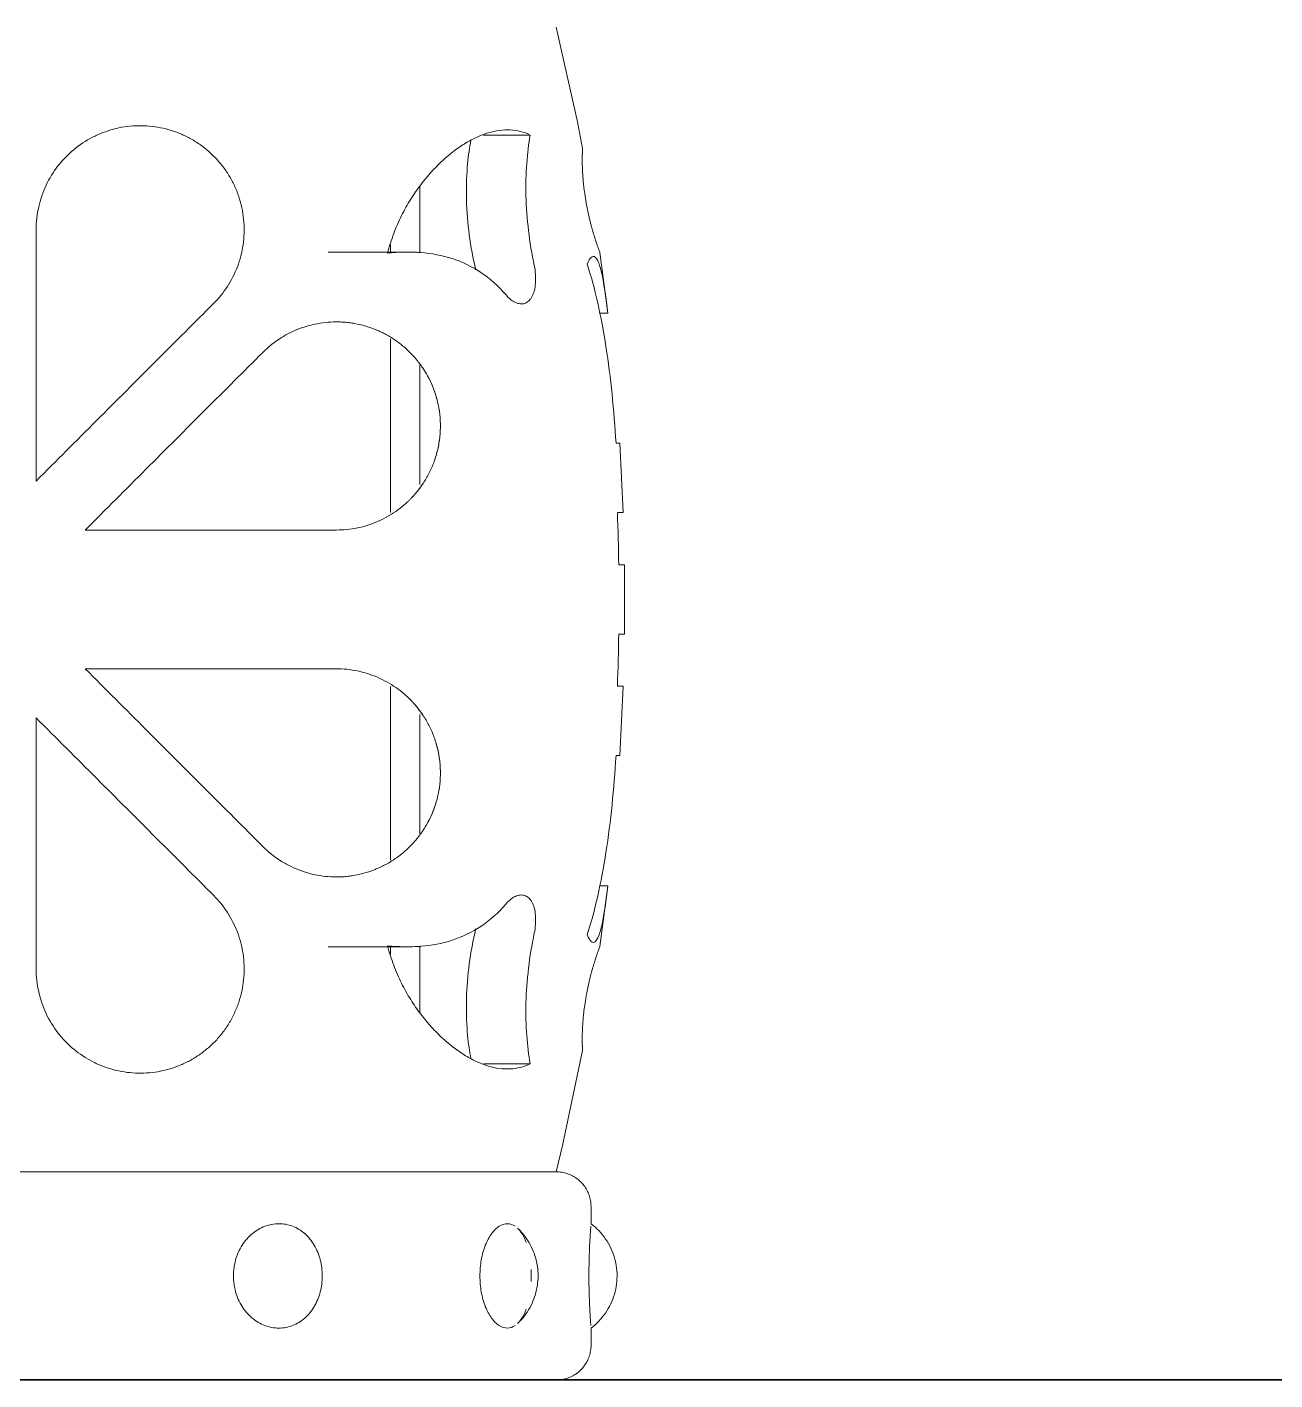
# Model space of a CAD drawing. Header units: inches. Extents: x -657 to 218, y -22 to 381.
# Drawn here: x -525.46 to -511.3, y 120 to 135.35 of the extents above; entities that cross this region are included whole.
import ezdxf

# ---------------------------------------------------------------- set-up
doc = ezdxf.new("R2010")
doc.units = ezdxf.units.IN
doc.header["$MEASUREMENT"] = 0
for name, color, linetype, lineweight in [('A-FLOR', 192, 'Continuous', 9), ('A-FLOR-HRAL', 11, 'Continuous', 9), ('A-WALL', 113, 'Continuous', 9), ('I-FURN', 30, 'Continuous', 9)]:
    doc.layers.add(name, color=color, linetype=linetype, lineweight=lineweight)

# ---------------------------------------------------------------- blocks, each defined once
blk = doc.blocks.new('Blocks_Garden Porcelain Stool_F01893EN - Beige-V5-Section 2')
at = {"layer": 'I-FURN'}
for p, q in [((-520.28, 134.129), (-519.749, 134.129)), ((-521.141, 132.801), (-522.044, 132.801)), ((-521.141, 132.801), (-521.367, 132.801)), ((-518.959, 132.795), (-518.869, 132.109)), ((-518.869, 132.109), (-518.961, 132.109)), ((-518.775, 130.63), (-518.733, 130.63)), ((-518.744, 130.63), (-518.733, 130.63)), ((-518.733, 130.63), (-518.694, 129.843)), ((-518.694, 129.843), (-518.759, 129.843)), ((-518.694, 129.843), (-518.71, 129.843)), ((-524.801, 129.646), (-521.95, 129.646)), ((-518.744, 129.252), (-518.679, 129.252)), ((-518.695, 129.252), (-518.679, 129.252)), ((-518.679, 129.252), (-518.679, 128.465)), ((-518.679, 128.465), (-518.744, 128.465)), ((-518.679, 128.465), (-518.695, 128.465)), ((-521.95, 128.071), (-524.801, 128.071)), ((-518.759, 127.874), (-518.694, 127.874)), ((-518.694, 127.874), (-518.733, 127.087)), ((-518.71, 127.874), (-518.694, 127.874)), ((-518.733, 127.087), (-518.775, 127.087)), ((-518.733, 127.087), (-518.744, 127.087)), ((-518.869, 125.608), (-518.961, 125.608)), ((-518.869, 125.608), (-518.959, 124.921)), ((-522.044, 124.916), (-521.141, 124.916)), ((-521.367, 124.916), (-521.141, 124.916)), ((-520.28, 123.588), (-519.749, 123.588)), ((-532.839, 122.362), (-519.453, 122.362)), ((-519.059, 121.773), (-519.059, 121.969)), ((-519.059, 120.394), (-519.059, 120.589))]:
    blk.add_line(p, q, dxfattribs=at)
at = {"layer": 'I-FURN', "flags": 128}
for points in [[(-519.453, 135.354), (-519.214, 134.278), (-519.156, 133.976)], [(-519.156, 123.74), (-519.382, 122.661), (-519.453, 122.362)], [(-519.453, 122.362), (-519.458, 122.362), (-519.474, 122.362), (-519.501, 122.362), (-519.538, 122.362), (-519.586, 122.362), (-519.645, 122.362), (-519.713, 122.362), (-519.793, 122.362), (-519.882, 122.362), (-519.981, 122.362), (-520.09, 122.362), (-520.209, 122.362), (-520.337, 122.362), (-520.475, 122.362), (-520.622, 122.362), (-520.777, 122.362), (-520.941, 122.362), (-521.114, 122.362), (-521.294, 122.362), (-521.483, 122.362), (-521.678, 122.362), (-521.881, 122.362), (-522.091, 122.362), (-522.307, 122.362), (-522.529, 122.362), (-522.758, 122.362), (-522.991, 122.362), (-523.23, 122.362), (-523.473, 122.362), (-523.72, 122.362), (-523.972, 122.362), (-524.227, 122.362), (-524.485, 122.362), (-524.745, 122.362), (-525.008, 122.362), (-525.273, 122.362), (-525.539, 122.362)], [(-519.616, 122.362), (-519.563, 122.362), (-519.52, 122.362), (-519.487, 122.362), (-519.465, 122.362), (-519.454, 122.362), (-519.453, 122.362)], [(-519.453, 122.362), (-519.437, 122.362), (-519.421, 122.361), (-519.406, 122.359), (-519.39, 122.357), (-519.375, 122.354), (-519.359, 122.351), (-519.344, 122.347), (-519.329, 122.342), (-519.314, 122.337), (-519.299, 122.331), (-519.285, 122.325), (-519.271, 122.318), (-519.257, 122.31), (-519.244, 122.302), (-519.23, 122.293), (-519.218, 122.284), (-519.205, 122.275), (-519.193, 122.264), (-519.182, 122.254), (-519.17, 122.243), (-519.16, 122.231), (-519.149, 122.219), (-519.14, 122.207), (-519.13, 122.194), (-519.121, 122.181), (-519.113, 122.168), (-519.106, 122.154), (-519.098, 122.14), (-519.092, 122.126), (-519.086, 122.111), (-519.08, 122.096), (-519.076, 122.081), (-519.071, 122.066), (-519.068, 122.051), (-519.065, 122.035), (-519.062, 122.02), (-519.061, 122.004), (-519.06, 121.988), (-519.059, 121.973), (-519.059, 121.969)], [(-518.764, 121.181), (-518.764, 121.211), (-518.766, 121.24), (-518.769, 121.27), (-518.773, 121.299), (-518.779, 121.328), (-518.785, 121.357), (-518.793, 121.386), (-518.801, 121.414), (-518.811, 121.442), (-518.822, 121.47), (-518.834, 121.497), (-518.847, 121.523), (-518.862, 121.549), (-518.877, 121.575), (-518.893, 121.599), (-518.91, 121.624), (-518.929, 121.647), (-518.948, 121.67), (-518.968, 121.692), (-518.989, 121.713), (-519.01, 121.733), (-519.033, 121.752), (-519.056, 121.771), (-519.059, 121.773)], [(-519.66, 121.181), (-519.661, 121.207), (-519.662, 121.233), (-519.664, 121.259), (-519.668, 121.285), (-519.672, 121.311), (-519.677, 121.336), (-519.683, 121.362), (-519.689, 121.388), (-519.697, 121.413), (-519.706, 121.438), (-519.716, 121.463), (-519.726, 121.488), (-519.738, 121.513), (-519.751, 121.537), (-519.765, 121.562), (-519.779, 121.586), (-519.795, 121.609), (-519.812, 121.632), (-519.83, 121.655), (-519.849, 121.677), (-519.869, 121.699), (-519.89, 121.72), (-519.894, 121.723)], [(-519.894, 120.639), (-519.873, 120.66), (-519.852, 120.681), (-519.833, 120.703), (-519.815, 120.726), (-519.798, 120.749), (-519.782, 120.773), (-519.767, 120.796), (-519.753, 120.82), (-519.74, 120.845), (-519.728, 120.87), (-519.718, 120.894), (-519.708, 120.92), (-519.699, 120.945), (-519.691, 120.97), (-519.684, 120.996), (-519.678, 121.021), (-519.673, 121.047), (-519.668, 121.073), (-519.665, 121.099), (-519.663, 121.125), (-519.661, 121.151), (-519.66, 121.177), (-519.66, 121.181)], [(-519.059, 120.589), (-519.036, 120.607), (-519.013, 120.627), (-518.991, 120.647), (-518.97, 120.668), (-518.95, 120.69), (-518.931, 120.712), (-518.913, 120.735), (-518.895, 120.759), (-518.879, 120.784), (-518.864, 120.809), (-518.849, 120.835), (-518.836, 120.862), (-518.824, 120.889), (-518.813, 120.916), (-518.803, 120.944), (-518.794, 120.972), (-518.786, 121.001), (-518.779, 121.03), (-518.774, 121.059), (-518.77, 121.088), (-518.766, 121.118), (-518.765, 121.147), (-518.764, 121.177), (-518.764, 121.181)], [(-519.059, 120.394), (-519.059, 120.378), (-519.06, 120.362), (-519.062, 120.347), (-519.064, 120.331), (-519.067, 120.315), (-519.07, 120.3), (-519.074, 120.285), (-519.079, 120.27), (-519.084, 120.255), (-519.09, 120.24), (-519.097, 120.226), (-519.104, 120.212), (-519.111, 120.198), (-519.119, 120.185), (-519.128, 120.171), (-519.137, 120.159), (-519.147, 120.146), (-519.157, 120.134), (-519.167, 120.122), (-519.178, 120.111), (-519.19, 120.101), (-519.202, 120.09), (-519.214, 120.08), (-519.227, 120.071), (-519.24, 120.062), (-519.253, 120.054), (-519.267, 120.046), (-519.281, 120.039), (-519.296, 120.033), (-519.31, 120.027), (-519.325, 120.021), (-519.34, 120.017), (-519.355, 120.012), (-519.37, 120.009), (-519.386, 120.006), (-519.401, 120.003), (-519.417, 120.002), (-519.433, 120.001), (-519.448, 120)]]:
    blk.add_lwpolyline(points, dxfattribs=at)
at = {"layer": 'I-FURN'}
for start, end in [(0.8257, 2.0648), (357.9352, 359.1743)]:
    blk.add_arc((-546.059, 128.858), 27.317, start, end, dxfattribs=at)
for points, knots in [([(-525.358, 133.054), (-525.358, 133.228), (-525.28, 133.576), (-525.009, 133.923), (-524.758, 134.088), (-524.603, 134.158), (-524.481, 134.198), (-524.357, 134.224), (-524.23, 134.236), (-524.103, 134.235), (-523.977, 134.22), (-523.852, 134.192), (-523.731, 134.15), (-523.634, 134.104), (-523.559, 134.061), (-523.505, 134.026), (-523.453, 133.988), (-523.386, 133.932), (-523.307, 133.856), (-523.223, 133.755), (-523.151, 133.644), (-523.092, 133.526), (-523.03, 133.359), (-522.99, 133.141), (-522.998, 132.924), (-523.032, 132.755), (-523.084, 132.593), (-523.18, 132.405), (-523.284, 132.277), (-523.342, 132.219)], [-1, -1, -1, -1, -0.888889, -0.777778, -0.722222, -0.694444, -0.666667, -0.638889, -0.611111, -0.583333, -0.555556, -0.527778, -0.5, -0.472222, -0.458333, -0.444444, -0.430556, -0.416667, -0.388889, -0.361111, -0.333333, -0.305556, -0.277778, -0.222222, -0.166667, -0.138889, -0.111111, -0.055556, 0, 0, 0, 0]), ([(-521.371, 132.789), (-521.349, 132.865), (-521.301, 133.013), (-521.228, 133.184), (-521.161, 133.31), (-521.107, 133.4), (-521.05, 133.485), (-520.992, 133.566), (-520.932, 133.642), (-520.87, 133.713), (-520.807, 133.779), (-520.743, 133.84), (-520.679, 133.897), (-520.592, 133.966), (-520.483, 134.04), (-520.353, 134.109), (-520.182, 134.174), (-519.974, 134.202), (-519.822, 134.164), (-519.749, 134.129)], [-1, -1, -1, -1, -0.928571, -0.857143, -0.821429, -0.785714, -0.75, -0.714286, -0.678571, -0.642857, -0.607143, -0.571429, -0.535714, -0.5, -0.428571, -0.357143, -0.285714, -0.142857, 0, 0, 0, 0]), ([(-520.379, 132.648), (-520.408, 132.779), (-520.454, 133.045), (-520.481, 133.443), (-520.466, 133.79), (-520.439, 133.988), (-520.422, 134.07)], [-1, -1, -1, -1, -0.75, -0.5, -0.25, -0.0491457, -0.0491457, -0.0491457, -0.0491457]), ([(-519.119, 133.386), (-519.125, 133.422), (-519.133, 133.474), (-519.14, 133.53), (-519.143, 133.56), (-519.145, 133.583), (-519.148, 133.604), (-519.15, 133.632), (-519.152, 133.666), (-519.154, 133.697), (-519.155, 133.721), (-519.156, 133.738), (-519.157, 133.754), (-519.158, 133.774), (-519.158, 133.798), (-519.158, 133.824), (-519.159, 133.848), (-519.158, 133.87), (-519.158, 133.889), (-519.158, 133.906), (-519.157, 133.927), (-519.157, 133.947), (-519.156, 133.969), (-519.156, 133.976), (-519.156, 133.976)], [0, 0, 0, 0, 0.083333, 0.125, 0.145833, 0.166667, 0.1875, 0.208333, 0.25, 0.291667, 0.3125, 0.333333, 0.354167, 0.375, 0.416667, 0.458333, 0.5, 0.541667, 0.583333, 0.625, 0.666667, 0.75, 0.833333, 1, 1, 1, 1]), ([(-519.156, 133.976), (-519.156, 133.976), (-519.156, 133.969), (-519.157, 133.947), (-519.157, 133.931), (-519.158, 133.921)], [0, 0, 0, 0, 0.1666667, 0.25, 0.3333333, 0.3333333, 0.3333333, 0.3333333]), ([(-518.959, 132.795), (-518.959, 132.795), (-518.962, 132.805), (-518.974, 132.835), (-518.984, 132.866), (-518.991, 132.884), (-518.997, 132.903), (-519.004, 132.925), (-519.012, 132.949), (-519.021, 132.975), (-519.028, 132.999), (-519.034, 133.019), (-519.039, 133.035), (-519.043, 133.052), (-519.05, 133.076), (-519.059, 133.107), (-519.067, 133.14), (-519.074, 133.168), (-519.079, 133.189), (-519.084, 133.212), (-519.091, 133.242), (-519.103, 133.298), (-519.113, 133.35), (-519.119, 133.386)], [0, 0, 0, 0, 0.166667, 0.333333, 0.375, 0.416667, 0.458333, 0.5, 0.541667, 0.583333, 0.625, 0.645833, 0.666667, 0.6875, 0.708333, 0.75, 0.791667, 0.8125, 0.833333, 0.854167, 0.875, 0.916667, 1, 1, 1, 1]), ([(-519.039, 133.036), (-519.037, 133.03), (-519.034, 133.019), (-519.028, 132.999), (-519.021, 132.975), (-519.012, 132.949), (-519.004, 132.925), (-518.997, 132.903), (-518.991, 132.884), (-518.984, 132.866), (-518.974, 132.835), (-518.962, 132.805), (-518.959, 132.795), (-518.959, 132.795)], [0.3333333, 0.3333333, 0.3333333, 0.3333333, 0.3541667, 0.375, 0.4166667, 0.4583333, 0.5, 0.5416667, 0.5833333, 0.625, 0.6666667, 0.8333333, 1, 1, 1, 1]), ([(-519.104, 132.665), (-519.089, 132.701), (-519.059, 132.751), (-518.998, 132.757), (-518.945, 132.619), (-518.9, 132.359), (-518.879, 132.196), (-518.869, 132.109)], [-1, -1, -1, -1, -0.833333, -0.666667, -0.333333, -0.166667, 0, 0, 0, 0]), ([(-519.704, 132.648), (-519.696, 132.614), (-519.687, 132.546), (-519.687, 132.445), (-519.699, 132.372), (-519.715, 132.323), (-519.73, 132.29), (-519.748, 132.264), (-519.768, 132.243), (-519.79, 132.227), (-519.813, 132.217), (-519.838, 132.212), (-519.864, 132.212), (-519.89, 132.218), (-519.926, 132.231), (-519.972, 132.259), (-520.007, 132.294), (-520.024, 132.314)], [-1, -1, -1, -1, -0.9, -0.8, -0.7, -0.65, -0.6, -0.55, -0.5, -0.45, -0.4, -0.35, -0.3, -0.25, -0.2, -0.1, 0, 0, 0, 0]), ([(-522.785, 131.662), (-522.722, 131.725), (-522.617, 131.808), (-522.465, 131.892), (-522.347, 131.942), (-522.226, 131.977), (-522.105, 132), (-522.004, 132.008), (-521.923, 132.008), (-521.862, 132.005), (-521.801, 131.999), (-521.722, 131.987), (-521.625, 131.964), (-521.53, 131.932), (-521.455, 131.9), (-521.4, 131.873), (-521.346, 131.842), (-521.276, 131.798), (-521.193, 131.736), (-521.115, 131.664), (-521.063, 131.607), (-521.035, 131.574), (-521.014, 131.547), (-520.994, 131.52), (-520.968, 131.483), (-520.924, 131.415), (-520.869, 131.31), (-520.818, 131.174), (-520.784, 131.034), (-520.767, 130.888), (-520.769, 130.739), (-520.786, 130.617), (-520.805, 130.536), (-520.818, 130.491), (-520.831, 130.447), (-520.851, 130.393), (-520.886, 130.311), (-520.937, 130.215), (-520.997, 130.127), (-521.043, 130.07), (-521.071, 130.038), (-521.092, 130.015), (-521.113, 129.993), (-521.143, 129.964), (-521.195, 129.917), (-521.274, 129.856), (-521.375, 129.793), (-521.482, 129.74), (-521.594, 129.698), (-521.75, 129.658), (-521.87, 129.646), (-521.95, 129.646)], [-1, -1, -1, -1, -0.944444, -0.916667, -0.888889, -0.861111, -0.833333, -0.805556, -0.791667, -0.777778, -0.763889, -0.75, -0.722222, -0.694444, -0.680556, -0.666667, -0.652778, -0.638889, -0.611111, -0.583333, -0.569444, -0.5625, -0.555556, -0.548611, -0.541667, -0.527778, -0.5, -0.472222, -0.444444, -0.416667, -0.388889, -0.361111, -0.347222, -0.340278, -0.333333, -0.319444, -0.305556, -0.277778, -0.25, -0.236111, -0.229167, -0.222222, -0.215278, -0.208333, -0.194444, -0.166667, -0.138889, -0.111111, -0.083333, -0.055556, 0, 0, 0, 0]), ([(-521.02, 131.555), (-521.013, 131.546), (-520.999, 131.528), (-520.972, 131.49), (-520.928, 131.422), (-520.871, 131.315), (-520.819, 131.176), (-520.796, 131.081), (-520.787, 131.032)], [-0.5555556, -0.5555556, -0.5555556, -0.5555556, -0.5486111, -0.5416667, -0.5277778, -0.5, -0.4722222, -0.4444444, -0.4444444, -0.4444444, -0.4444444]), ([(-520.787, 131.032), (-520.796, 131.081), (-520.819, 131.176), (-520.871, 131.315), (-520.928, 131.422), (-520.972, 131.49), (-520.999, 131.528), (-521.013, 131.546), (-521.02, 131.555)], [-0.5555556, -0.5555556, -0.5555556, -0.5555556, -0.5277778, -0.5, -0.4722222, -0.4583333, -0.4513889, -0.4444444, -0.4444444, -0.4444444, -0.4444444]), ([(-520.787, 131.032), (-520.778, 130.983), (-520.767, 130.884), (-520.77, 130.729), (-520.789, 130.603), (-520.809, 130.52), (-520.822, 130.476), (-520.828, 130.457), (-520.831, 130.448)], [-0.4444444, -0.4444444, -0.4444444, -0.4444444, -0.4166667, -0.3888889, -0.3611111, -0.3472222, -0.3402778, -0.3349631, -0.3349631, -0.3349631, -0.3349631]), ([(-520.831, 130.448), (-520.828, 130.457), (-520.822, 130.476), (-520.809, 130.52), (-520.789, 130.603), (-520.77, 130.729), (-520.767, 130.884), (-520.778, 130.983), (-520.787, 131.032)], [-0.6650369, -0.6650369, -0.6650369, -0.6650369, -0.6597222, -0.6527778, -0.6388889, -0.6111111, -0.5833333, -0.5555556, -0.5555556, -0.5555556, -0.5555556]), ([(-520.965, 130.175), (-520.982, 130.149), (-521.013, 130.106), (-521.053, 130.059), (-521.078, 130.03), (-521.091, 130.016), (-521.097, 130.01)], [-0.27098913, -0.27098913, -0.27098913, -0.27098913, -0.25, -0.23611111, -0.22916667, -0.22366745, -0.22366745, -0.22366745, -0.22366745]), ([(-521.097, 130.01), (-521.091, 130.016), (-521.078, 130.03), (-521.053, 130.059), (-521.013, 130.106), (-520.982, 130.149), (-520.965, 130.175)], [-0.77633255, -0.77633255, -0.77633255, -0.77633255, -0.77083333, -0.76388889, -0.75, -0.72901087, -0.72901087, -0.72901087, -0.72901087]), ([(-521.95, 128.071), (-521.87, 128.071), (-521.75, 128.059), (-521.594, 128.018), (-521.482, 127.976), (-521.375, 127.923), (-521.274, 127.861), (-521.195, 127.8), (-521.143, 127.752), (-521.113, 127.724), (-521.092, 127.701), (-521.071, 127.678), (-521.043, 127.647), (-520.997, 127.59), (-520.937, 127.502), (-520.886, 127.406), (-520.855, 127.334), (-520.839, 127.292), (-520.828, 127.259), (-520.818, 127.226), (-520.805, 127.181), (-520.786, 127.1), (-520.769, 126.978), (-520.767, 126.829), (-520.784, 126.684), (-520.818, 126.544), (-520.869, 126.408), (-520.924, 126.302), (-520.967, 126.234), (-520.994, 126.197), (-521.014, 126.169), (-521.035, 126.143), (-521.063, 126.109), (-521.114, 126.053), (-521.192, 125.981), (-521.276, 125.918), (-521.346, 125.874), (-521.4, 125.844), (-521.455, 125.817), (-521.53, 125.785), (-521.625, 125.752), (-521.722, 125.73), (-521.801, 125.718), (-521.862, 125.711), (-521.923, 125.708), (-522.004, 125.709), (-522.105, 125.717), (-522.226, 125.739), (-522.347, 125.775), (-522.465, 125.824), (-522.617, 125.908), (-522.722, 125.991), (-522.785, 126.055)], [-1, -1, -1, -1, -0.944444, -0.916667, -0.888889, -0.861111, -0.833333, -0.805556, -0.791667, -0.784722, -0.777778, -0.770833, -0.763889, -0.75, -0.722222, -0.694444, -0.680556, -0.673611, -0.666667, -0.659722, -0.652778, -0.638889, -0.611111, -0.583333, -0.555556, -0.527778, -0.5, -0.472222, -0.458333, -0.451389, -0.444444, -0.4375, -0.430556, -0.416667, -0.388889, -0.361111, -0.347222, -0.333333, -0.319444, -0.305556, -0.277778, -0.25, -0.236111, -0.222222, -0.208333, -0.194444, -0.166667, -0.138889, -0.111111, -0.083333, -0.055556, 0, 0, 0, 0]), ([(-521.097, 127.706), (-521.091, 127.7), (-521.078, 127.687), (-521.053, 127.658), (-521.013, 127.61), (-520.983, 127.568), (-520.965, 127.542)], [-0.77633407, -0.77633407, -0.77633407, -0.77633407, -0.77083333, -0.76388889, -0.75, -0.72919859, -0.72919859, -0.72919859, -0.72919859]), ([(-520.965, 127.542), (-520.983, 127.568), (-521.013, 127.61), (-521.053, 127.658), (-521.078, 127.687), (-521.091, 127.7), (-521.097, 127.706)], [-0.27080141, -0.27080141, -0.27080141, -0.27080141, -0.25, -0.23611111, -0.22916667, -0.22366593, -0.22366593, -0.22366593, -0.22366593]), ([(-520.831, 127.269), (-520.829, 127.26), (-520.822, 127.241), (-520.809, 127.198), (-520.789, 127.114), (-520.77, 126.989), (-520.767, 126.834), (-520.778, 126.734), (-520.787, 126.686)], [-0.6650277, -0.6650277, -0.6650277, -0.6650277, -0.6597222, -0.6527778, -0.6388889, -0.6111111, -0.5833333, -0.5555556, -0.5555556, -0.5555556, -0.5555556]), ([(-520.787, 126.686), (-520.778, 126.734), (-520.767, 126.834), (-520.77, 126.989), (-520.789, 127.114), (-520.809, 127.198), (-520.822, 127.241), (-520.829, 127.26), (-520.831, 127.269)], [-0.4444444, -0.4444444, -0.4444444, -0.4444444, -0.4166667, -0.3888889, -0.3611111, -0.3472222, -0.3402778, -0.3349723, -0.3349723, -0.3349723, -0.3349723]), ([(-520.787, 126.686), (-520.795, 126.637), (-520.818, 126.541), (-520.871, 126.402), (-520.928, 126.295), (-520.972, 126.227), (-520.999, 126.189), (-521.013, 126.171), (-521.02, 126.162)], [-0.5555556, -0.5555556, -0.5555556, -0.5555556, -0.5277778, -0.5, -0.4722222, -0.4583333, -0.4513889, -0.4444444, -0.4444444, -0.4444444, -0.4444444]), ([(-521.02, 126.162), (-521.013, 126.171), (-520.999, 126.189), (-520.972, 126.227), (-520.928, 126.295), (-520.871, 126.402), (-520.818, 126.541), (-520.795, 126.637), (-520.787, 126.686)], [-0.5555556, -0.5555556, -0.5555556, -0.5555556, -0.5486111, -0.5416667, -0.5277778, -0.5, -0.4722222, -0.4444444, -0.4444444, -0.4444444, -0.4444444]), ([(-518.869, 125.608), (-518.889, 125.434), (-518.932, 125.132), (-518.998, 124.959), (-519.059, 124.965), (-519.089, 125.016), (-519.104, 125.052)], [-1, -1, -1, -1, -0.666667, -0.333333, -0.166667, 0, 0, 0, 0]), ([(-523.342, 125.498), (-523.284, 125.44), (-523.18, 125.311), (-523.084, 125.123), (-523.032, 124.961), (-522.998, 124.793), (-522.99, 124.575), (-523.03, 124.357), (-523.092, 124.191), (-523.151, 124.072), (-523.223, 123.962), (-523.307, 123.86), (-523.386, 123.784), (-523.453, 123.729), (-523.505, 123.691), (-523.559, 123.655), (-523.634, 123.612), (-523.731, 123.567), (-523.852, 123.525), (-523.977, 123.496), (-524.103, 123.482), (-524.23, 123.481), (-524.357, 123.493), (-524.481, 123.519), (-524.603, 123.559), (-524.758, 123.628), (-525.009, 123.794), (-525.28, 124.141), (-525.358, 124.488), (-525.358, 124.663)], [-1, -1, -1, -1, -0.944444, -0.888889, -0.861111, -0.833333, -0.777778, -0.722222, -0.694444, -0.666667, -0.638889, -0.611111, -0.583333, -0.569444, -0.555556, -0.541667, -0.527778, -0.5, -0.472222, -0.444444, -0.416667, -0.388889, -0.361111, -0.333333, -0.305556, -0.277778, -0.222222, -0.111111, 0, 0, 0, 0]), ([(-520.024, 125.403), (-520.007, 125.423), (-519.972, 125.457), (-519.926, 125.486), (-519.89, 125.499), (-519.864, 125.504), (-519.838, 125.504), (-519.813, 125.5), (-519.79, 125.489), (-519.768, 125.474), (-519.748, 125.453), (-519.73, 125.426), (-519.715, 125.394), (-519.699, 125.345), (-519.687, 125.271), (-519.687, 125.171), (-519.696, 125.103), (-519.704, 125.069)], [-1, -1, -1, -1, -0.9, -0.8, -0.75, -0.7, -0.65, -0.6, -0.55, -0.5, -0.45, -0.4, -0.35, -0.3, -0.2, -0.1, 0, 0, 0, 0]), ([(-520.422, 123.647), (-520.439, 123.729), (-520.466, 123.927), (-520.481, 124.274), (-520.454, 124.672), (-520.408, 124.938), (-520.379, 125.069)], [-0.9508543, -0.9508543, -0.9508543, -0.9508543, -0.75, -0.5, -0.25, 0, 0, 0, 0]), ([(-519.749, 123.588), (-519.822, 123.553), (-519.974, 123.515), (-520.182, 123.543), (-520.353, 123.608), (-520.483, 123.677), (-520.592, 123.751), (-520.679, 123.82), (-520.743, 123.876), (-520.807, 123.938), (-520.87, 124.004), (-520.932, 124.075), (-520.992, 124.15), (-521.05, 124.231), (-521.107, 124.316), (-521.161, 124.406), (-521.228, 124.533), (-521.301, 124.703), (-521.349, 124.851), (-521.371, 124.928)], [-1, -1, -1, -1, -0.857143, -0.714286, -0.642857, -0.571429, -0.5, -0.464286, -0.428571, -0.392857, -0.357143, -0.321429, -0.285714, -0.25, -0.214286, -0.178571, -0.142857, -0.071429, 0, 0, 0, 0]), ([(-519.119, 124.331), (-519.113, 124.367), (-519.103, 124.419), (-519.091, 124.474), (-519.084, 124.505), (-519.079, 124.527), (-519.074, 124.549), (-519.067, 124.577), (-519.059, 124.61), (-519.05, 124.641), (-519.043, 124.664), (-519.039, 124.681), (-519.034, 124.697), (-519.028, 124.718), (-519.021, 124.741), (-519.012, 124.767), (-519.004, 124.791), (-518.997, 124.813), (-518.991, 124.833), (-518.984, 124.85), (-518.974, 124.881), (-518.962, 124.912), (-518.959, 124.921), (-518.959, 124.921)], [0, 0, 0, 0, 0.083333, 0.125, 0.145833, 0.166667, 0.1875, 0.208333, 0.25, 0.291667, 0.3125, 0.333333, 0.354167, 0.375, 0.416667, 0.458333, 0.5, 0.541667, 0.583333, 0.625, 0.666667, 0.833333, 1, 1, 1, 1]), ([(-518.959, 124.921), (-518.959, 124.921), (-518.962, 124.912), (-518.974, 124.881), (-518.984, 124.85), (-518.991, 124.833), (-518.997, 124.813), (-519.004, 124.791), (-519.012, 124.767), (-519.021, 124.741), (-519.028, 124.718), (-519.034, 124.697), (-519.037, 124.687), (-519.039, 124.681)], [0, 0, 0, 0, 0.1666667, 0.3333333, 0.375, 0.4166667, 0.4583333, 0.5, 0.5416667, 0.5833333, 0.625, 0.6458333, 0.6666667, 0.6666667, 0.6666667, 0.6666667]), ([(-519.156, 123.74), (-519.156, 123.74), (-519.156, 123.747), (-519.157, 123.769), (-519.157, 123.79), (-519.158, 123.81), (-519.158, 123.827), (-519.158, 123.847), (-519.159, 123.869), (-519.158, 123.892), (-519.158, 123.918), (-519.158, 123.942), (-519.157, 123.963), (-519.156, 123.979), (-519.155, 123.996), (-519.154, 124.019), (-519.152, 124.051), (-519.15, 124.084), (-519.148, 124.112), (-519.145, 124.134), (-519.143, 124.156), (-519.14, 124.187), (-519.133, 124.243), (-519.125, 124.294), (-519.119, 124.331)], [0, 0, 0, 0, 0.166667, 0.25, 0.333333, 0.375, 0.416667, 0.458333, 0.5, 0.541667, 0.583333, 0.625, 0.645833, 0.666667, 0.6875, 0.708333, 0.75, 0.791667, 0.8125, 0.833333, 0.854167, 0.875, 0.916667, 1, 1, 1, 1]), ([(-519.158, 123.795), (-519.157, 123.786), (-519.157, 123.769), (-519.156, 123.747), (-519.156, 123.74), (-519.156, 123.74)], [0.6666667, 0.6666667, 0.6666667, 0.6666667, 0.75, 0.8333333, 1, 1, 1, 1]), ([(-523.118, 121.181), (-523.118, 121.244), (-523.102, 121.364), (-523.04, 121.506), (-522.969, 121.601), (-522.886, 121.682), (-522.763, 121.753), (-522.602, 121.783), (-522.444, 121.754), (-522.326, 121.683), (-522.248, 121.601), (-522.182, 121.506), (-522.126, 121.365), (-522.111, 121.245), (-522.111, 121.181)], [0, 0, 0, 0, 0.1, 0.2, 0.25, 0.3, 0.4, 0.5, 0.6, 0.7, 0.75, 0.8, 0.9, 1, 1, 1, 1]), ([(-520.32, 121.181), (-520.32, 121.244), (-520.31, 121.364), (-520.271, 121.506), (-520.227, 121.601), (-520.176, 121.682), (-520.102, 121.753), (-520.008, 121.783), (-519.948, 121.763), (-519.92, 121.744)], [0, 0, 0, 0, 0.1, 0.2, 0.25, 0.3, 0.4, 0.5, 0.6, 0.6, 0.6, 0.6]), ([(-519.894, 121.723), (-519.876, 121.706), (-519.846, 121.67), (-519.816, 121.61), (-519.801, 121.573), (-519.796, 121.56)], [0.6318866, 0.6318866, 0.6318866, 0.6318866, 0.7, 0.75, 0.7786371, 0.7786371, 0.7786371, 0.7786371]), ([(-519.083, 121.181), (-519.083, 121.245), (-519.081, 121.365), (-519.076, 121.52), (-519.069, 121.636), (-519.064, 121.705), (-519.062, 121.734), (-519.061, 121.744)], [0, 0, 0, 0, 0.2, 0.4, 0.55, 0.7, 0.8, 0.8, 0.8, 0.8]), ([(-522.111, 121.181), (-522.111, 121.118), (-522.126, 120.997), (-522.182, 120.856), (-522.248, 120.761), (-522.326, 120.68), (-522.444, 120.609), (-522.602, 120.579), (-522.763, 120.609), (-522.886, 120.68), (-522.969, 120.761), (-523.04, 120.856), (-523.102, 120.999), (-523.118, 121.118), (-523.118, 121.181)], [0, 0, 0, 0, 0.1, 0.2, 0.25, 0.3, 0.4, 0.5, 0.6, 0.7, 0.75, 0.8, 0.9, 1, 1, 1, 1]), ([(-519.92, 120.618), (-519.948, 120.599), (-520.008, 120.579), (-520.102, 120.609), (-520.176, 120.68), (-520.227, 120.761), (-520.271, 120.856), (-520.31, 120.999), (-520.32, 121.118), (-520.32, 121.181)], [0.4, 0.4, 0.4, 0.4, 0.5, 0.6, 0.7, 0.75, 0.8, 0.9, 1, 1, 1, 1]), ([(-519.061, 120.618), (-519.062, 120.628), (-519.064, 120.652), (-519.068, 120.708), (-519.072, 120.779), (-519.076, 120.852), (-519.079, 120.933), (-519.082, 121.042), (-519.083, 121.133), (-519.083, 121.181)], [0.2, 0.2, 0.2, 0.2, 0.3, 0.4, 0.55, 0.625, 0.7, 0.85, 1, 1, 1, 1]), ([(-519.796, 120.802), (-519.801, 120.789), (-519.816, 120.753), (-519.846, 120.693), (-519.876, 120.656), (-519.894, 120.639)], [0.221363, 0.221363, 0.221363, 0.221363, 0.25, 0.3, 0.3681134, 0.3681134, 0.3681134, 0.3681134])]:
    blk.add_open_spline(points, degree=3, knots=knots, dxfattribs=at)
for points in [[(-519.749, 134.129), (-519.768, 134.03), (-519.794, 133.813), (-519.804, 133.443), (-519.775, 133.045), (-519.731, 132.779), (-519.704, 132.648)], [(-525.358, 130.202), (-525.358, 130.68), (-525.358, 131.633), (-525.358, 132.581), (-525.358, 133.054)], [(-520.024, 132.314), (-520.112, 132.415), (-520.302, 132.585), (-520.63, 132.741), (-520.988, 132.808), (-521.241, 132.802), (-521.371, 132.789)], [(-521.249, 132.798), (-521.161, 132.803), (-521.076, 132.802), (-520.992, 132.795)], [(-518.775, 130.63), (-518.798, 131.003), (-518.873, 131.753), (-519.014, 132.394), (-519.104, 132.665)], [(-520.369, 132.599), (-520.372, 132.615), (-520.375, 132.631), (-520.379, 132.648)], [(-523.342, 132.219), (-523.558, 132.003), (-523.995, 131.566), (-524.671, 130.89), (-525.128, 130.433), (-525.358, 130.202)], [(-524.801, 129.646), (-524.569, 129.878), (-524.111, 130.337), (-523.434, 131.013), (-522.999, 131.448), (-522.785, 131.662)], [(-522.785, 126.055), (-522.999, 126.269), (-523.434, 126.704), (-524.111, 127.38), (-524.569, 127.839), (-524.801, 128.071)], [(-525.358, 127.514), (-525.128, 127.284), (-524.671, 126.827), (-523.996, 126.151), (-523.558, 125.714), (-523.342, 125.498)], [(-525.358, 124.663), (-525.358, 125.135), (-525.358, 126.083), (-525.358, 127.036), (-525.358, 127.514)], [(-519.104, 125.052), (-519.014, 125.322), (-518.873, 125.963), (-518.798, 126.713), (-518.775, 127.087)], [(-521.371, 124.928), (-521.241, 124.915), (-520.989, 124.909), (-520.63, 124.976), (-520.302, 125.131), (-520.112, 125.301), (-520.024, 125.403)], [(-520.379, 125.069), (-520.375, 125.085), (-520.372, 125.101), (-520.369, 125.118)], [(-519.704, 125.069), (-519.731, 124.938), (-519.775, 124.671), (-519.804, 124.274), (-519.794, 123.903), (-519.768, 123.686), (-519.749, 123.588)], [(-520.992, 124.921), (-521.076, 124.915), (-521.161, 124.914), (-521.249, 124.918)], [(-519.74, 121.254), (-519.739, 121.23), (-519.739, 121.206), (-519.738, 121.181)], [(-519.738, 121.181), (-519.739, 121.159), (-519.739, 121.137), (-519.74, 121.116)]]:
    blk.add_open_spline(points, degree=3, dxfattribs=at)
blk = doc.blocks.new('Railing - 25mm-V23-Section 2')
at = {"layer": 'A-FLOR-HRAL'}
for p, q in [((-521.004, 132.795), (-521.004, 133.546)), ((-521.004, 130.164), (-521.004, 131.519)), ((-521.004, 126.198), (-521.004, 127.553)), ((-521.004, 124.171), (-521.004, 124.922))]:
    blk.add_line(p, q, dxfattribs=at)
blk = doc.blocks.new('Railing - Railing-466660-Section 2')
blk.add_blockref('Railing - 25mm-V23-Section 2', (0, 0))
blk = doc.blocks.new('Railing - Railing-467844-Section 2')
blk.add_blockref('Railing - 25mm-V23-Section 2', (0, 0))

msp = doc.modelspace()

# ---------------------------------------------------------------- linework, layer by layer
at = {"layer": 'A-FLOR', "lineweight": 35}
msp.add_line((-502.437, 120), (-569.524, 120), dxfattribs=at)
at = {"layer": 'A-WALL'}
for p, q in [((-521.335, 132.796), (-521.335, 132.886)), ((-521.335, 129.846), (-521.335, 131.817)), ((-521.335, 125.9), (-521.335, 127.871)), ((-521.335, 124.831), (-521.335, 124.921))]:
    msp.add_line(p, q, dxfattribs=at)

# ---------------------------------------------------------------- block references
at = {"layer": 'A-FLOR-HRAL'}
for name in ['Railing - Railing-466660-Section 2', 'Railing - Railing-467844-Section 2']:
    msp.add_blockref(name, (0, 0), dxfattribs=at)
at = {"layer": 'I-FURN'}
msp.add_blockref('Blocks_Garden Porcelain Stool_F01893EN - Beige-V5-Section 2', (0, 0), dxfattribs=at)
msp.add_blockref('Blocks_Garden Porcelain Stool_F01893EN - Beige-V5-Section 2', (0, 0), dxfattribs=at)

doc.saveas('drawing.dxf')
